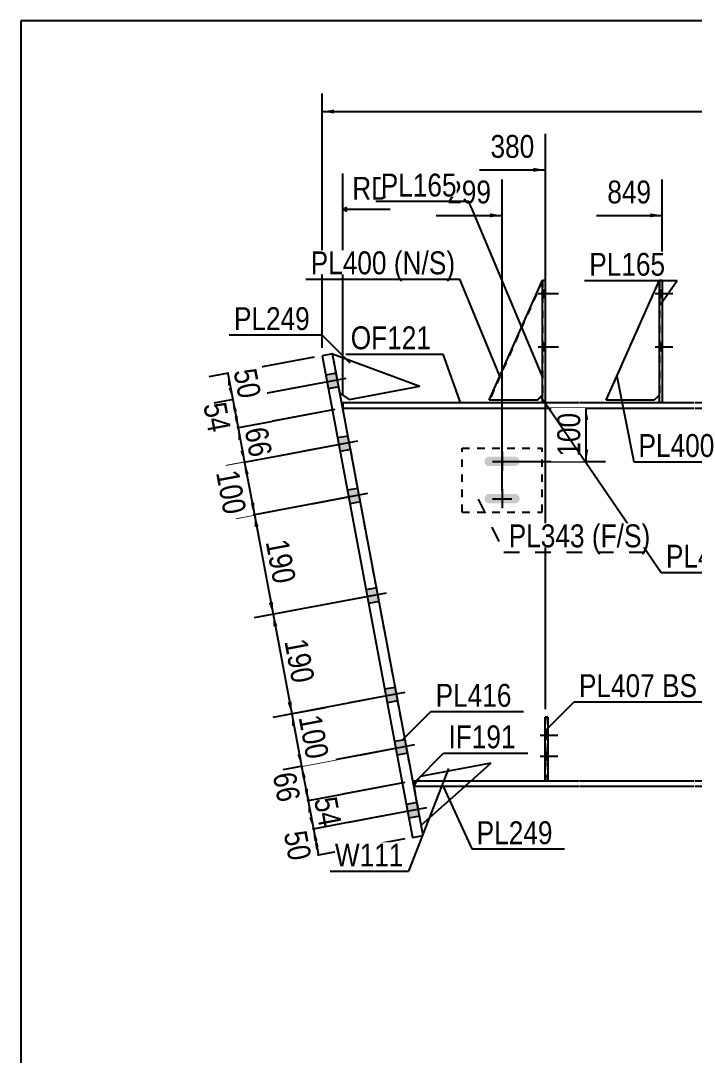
# Model space of a CAD drawing. Header units: millimetres. Extents: x -43 to 360, y -205 to 72.
# Drawn here: x -40.3 to 44, y -57.6 to 71.8 of the extents above; entities that cross this region are included whole.
import ezdxf

# ---------------------------------------------------------------- set-up
doc = ezdxf.new("R2010")
doc.units = ezdxf.units.MM
doc.linetypes.add('DXK_LINE_DOT1', pattern=[1.8814, 0.9407, -0.9407])
doc.linetypes.add('DXK_LINE_DOT2', pattern=[3.9198, 1.9599, -1.9599])
doc.styles.add('Arial Narrow', font='ARIALN.TTF', dxfattribs={"height": 0.2})

# ---------------------------------------------------------------- blocks, each defined once
blk = doc.blocks.new('Unknown-627019284-14518')
at = {"color": 5, "linetype": 'Continuous'}
for p, q in [((359.72, 71.81), (-40.28, 71.81)), ((-40.28, 71.81), (-40.28, -205.19))]:
    blk.add_line(p, q, dxfattribs=at)
blk = doc.blocks.new('Part-627019284-8082 - 7994')
at = {"color": 7, "linetype": 'DXK_LINE_DOT1'}
for p, q in [((25.32, -15.33), (25.32, -23.33)), ((25.65, -15.33), (25.32, -15.33)), ((25.65, -23.33), (25.65, -15.33))]:
    blk.add_line(p, q, dxfattribs=at)
blk = doc.blocks.new('Part-627019284-8010 - 7994')
at = {"color": 2, "linetype": 'Continuous'}
for p, q in [((8.89, -24), (8.89, -23.33)), ((25.32, -23.33), (8.89, -23.33)), ((29.52, -24), (8.89, -24)), ((29.52, -23.33), (25.65, -23.33)), ((43.92, -23.33), (29.62, -23.33)), ((43.92, -24), (29.62, -24)), ((58.39, -23.33), (44.02, -23.33)), ((58.39, -24), (44.02, -24)), ((68.82, -23.33), (58.49, -23.33)), ((73.02, -24), (58.49, -24)), ((73.02, -23.33), (69.15, -23.33)), ((76.45, -23.33), (73.12, -23.33)), ((76.45, -24), (73.12, -24)), ((76.45, -24), (76.45, -23.33))]:
    blk.add_line(p, q, dxfattribs=at)
at = {"color": 7, "linetype": 'DXK_LINE_DOT1'}
for p, q in [((25.65, -23.33), (25.32, -23.33)), ((69.15, -23.33), (68.82, -23.33))]:
    blk.add_line(p, q, dxfattribs=at)
blk = doc.blocks.new('Part-627019284-8081 - 7994')
at = {"color": 2, "linetype": 'Continuous'}
for p, q in [((32.95, 24.33), (39.62, 39.33)), ((39.62, 25), (38.95, 24.33)), ((38.95, 24.33), (32.95, 24.33))]:
    blk.add_line(p, q, dxfattribs=at)
at = {"color": 7, "linetype": 'DXK_LINE_DOT1'}
blk.add_line((39.62, 39.33), (39.62, 25), dxfattribs=at)
blk = doc.blocks.new('Part-627019284-8009 - 7994')
at = {"color": 2, "linetype": 'Continuous'}
for p, q in [((0, 24), (0, 23.33)), ((29.52, 24), (0, 24)), ((0, 23.33), (29.52, 23.33)), ((43.92, 24), (29.62, 24)), ((29.62, 23.33), (43.92, 23.33)), ((58.39, 24), (44.02, 24)), ((44.02, 23.33), (58.39, 23.33)), ((73.02, 24), (58.49, 24)), ((58.49, 23.33), (73.02, 23.33)), ((76.45, 24), (73.12, 24)), ((73.12, 23.33), (76.45, 23.33)), ((76.45, 23.33), (76.45, 24))]:
    blk.add_line(p, q, dxfattribs=at)
blk = doc.blocks.new('Part-627019284-8038 - 7994')
at = {"color": 7, "linetype": 'DXK_LINE_DOT1'}
for p, q in [((14.93, 10.33), (14.93, 18.33)), ((14.93, 18.33), (24.93, 18.33)), ((24.93, 10.33), (24.93, 18.33)), ((14.93, 10.33), (24.93, 10.33))]:
    blk.add_line(p, q, dxfattribs=at)
blk = doc.blocks.new('Part-627019284-8103 - 7994')
at = {"color": 7, "linetype": 'DXK_LINE_DOT1'}
for p, q in [((25, 39.33), (18.34, 24.33)), ((25, 39.33), (25, 25)), ((25, 25), (24.97, 24.97)), ((24.3, 24.33), (18.34, 24.33))]:
    blk.add_line(p, q, dxfattribs=at)
at = {"color": 2, "linetype": 'Continuous'}
for p, q in [((24.97, 24.97), (24.34, 24.33)), ((24.34, 24.33), (24.3, 24.33))]:
    blk.add_line(p, q, dxfattribs=at)
blk = doc.blocks.new('Part-627019284-8039 - 7994')
at = {"color": 2, "linetype": 'Continuous'}
for p, q in [((24.97, 24), (24.97, 39.33)), ((24.97, 39.33), (25.3, 39.33)), ((25.3, 39.33), (25.3, 24))]:
    blk.add_line(p, q, dxfattribs=at)
at = {"color": 7, "linetype": 'DXK_LINE_DOT1'}
blk.add_line((25.3, 24), (24.97, 24), dxfattribs=at)
blk = doc.blocks.new('Part-627019284-8107 - 7994')
at = {"color": 7, "linetype": 'DXK_LINE_DOT1'}
for p, q in [((32.95, 24.33), (39.62, 39.33)), ((39.62, 25), (38.95, 24.33)), ((38.95, 24.33), (32.95, 24.33))]:
    blk.add_line(p, q, dxfattribs=at)
blk = doc.blocks.new('Part-627019284-8050 - 7994')
at = {"color": 2, "linetype": 'Continuous'}
for p, q in [((-1.28, 30.13), (-2.59, 29.89)), ((-2.59, 29.89), (8.73, -30.39)), ((10.04, -30.15), (-1.28, 30.13)), ((8.73, -30.39), (10.04, -30.15))]:
    blk.add_line(p, q, dxfattribs=at)
blk = doc.blocks.new('Part-627019284-8053 - 7994')
at = {"color": 2, "linetype": 'Continuous'}
for p, q in [((-1.28, 30.13), (9.66, 26.08)), ((0.81, 24.42), (9.66, 26.08)), ((-0.35, 25.22), (0.81, 24.42))]:
    blk.add_line(p, q, dxfattribs=at)
at = {"color": 7, "linetype": 'DXK_LINE_DOT1'}
blk.add_line((-0.35, 25.22), (-1.28, 30.13), dxfattribs=at)
blk = doc.blocks.new('Part-627019284-8055 - 7994')
at = {"color": 2, "linetype": 'Continuous'}
for p, q in [((18.52, -21.09), (9.67, -22.76)), ((16, -23.33), (18.52, -21.09)), ((9.28, -23.33), (9.67, -22.76)), ((8.89, -23.9), (8.87, -23.92)), ((9.8, -28.84), (15.25, -24))]:
    blk.add_line(p, q, dxfattribs=at)
at = {"color": 7, "linetype": 'DXK_LINE_DOT1'}
for p, q in [((8.87, -23.92), (9.28, -23.33)), ((8.87, -23.92), (9.8, -28.84)), ((15.25, -24), (16, -23.33))]:
    blk.add_line(p, q, dxfattribs=at)
blk = doc.blocks.new('Part-627019284-8057 - 7994')
at = {"color": 2, "linetype": 'Continuous'}
for p, q in [((18.3, 24.33), (24.97, 39.33)), ((24.97, 25), (24.3, 24.33)), ((24.3, 24.33), (18.3, 24.33))]:
    blk.add_line(p, q, dxfattribs=at)
at = {"color": 7, "linetype": 'DXK_LINE_DOT1'}
blk.add_line((24.97, 39.33), (24.97, 25), dxfattribs=at)
blk = doc.blocks.new('Part-627019284-8058 - 7994')
at = {"color": 2, "linetype": 'Continuous'}
for p, q in [((25.32, -23.33), (25.32, -15.33)), ((25.32, -15.33), (25.65, -15.33)), ((25.65, -15.33), (25.65, -23.33)), ((25.65, -23.33), (25.32, -23.33))]:
    blk.add_line(p, q, dxfattribs=at)
at = {"color": 7, "linetype": 'DXK_LINE_DOT1'}
blk.add_line((25.32, -22.67), (25.65, -22.67), dxfattribs=at)
blk = doc.blocks.new('Part-627019284-8072 - 7994')
at = {"color": 2, "linetype": 'Continuous'}
for p, q in [((39.62, 24), (39.62, 39.33)), ((39.62, 39.33), (39.95, 39.33)), ((39.95, 39.33), (39.95, 24))]:
    blk.add_line(p, q, dxfattribs=at)
at = {"color": 7, "linetype": 'DXK_LINE_DOT1'}
blk.add_line((39.95, 24), (39.62, 24), dxfattribs=at)
blk = doc.blocks.new('Part-627019284-8114 - 7994')
at = {"color": 7, "linetype": 'DXK_LINE_DOT1'}
for p, q in [((8.76, -23.33), (0, 23.33)), ((0, 23.33), (29.52, 23.33)), ((29.62, 23.33), (43.92, 23.33)), ((25.32, -23.33), (8.89, -23.33)), ((29.52, -23.33), (25.65, -23.33)), ((43.92, -23.33), (29.62, -23.33))]:
    blk.add_line(p, q, dxfattribs=at)
at = {"color": 2, "linetype": 'Continuous'}
blk.add_line((8.89, -23.33), (8.76, -23.33), dxfattribs=at)
blk = doc.blocks.new('Bolt-627019284-8115 - 7994')
at = {"linetype": 'Continuous'}
for points in [[(22.09, 16.44), (22.13, 16.67), (22.09, 16.9), (21.96, 17.09), (21.76, 17.22), (21.53, 17.27), (18.33, 17.27), (18.1, 17.22), (17.91, 17.09), (17.78, 16.9), (17.73, 16.67), (17.78, 16.44), (17.91, 16.24), (18.1, 16.11), (18.33, 16.07), (21.53, 16.07), (21.76, 16.11), (21.96, 16.24)], [(22.09, 11.77), (22.13, 12), (22.09, 12.23), (21.96, 12.43), (21.76, 12.56), (21.53, 12.6), (18.33, 12.6), (18.1, 12.56), (17.91, 12.43), (17.78, 12.23), (17.73, 12), (17.78, 11.77), (17.91, 11.58), (18.1, 11.45), (18.33, 11.4), (21.53, 11.4), (21.76, 11.45), (21.96, 11.58)]]:
    blk.add_hatch(color=3, dxfattribs=at).paths.add_polyline_path(points)
at = {"color": 3, "linetype": 'Continuous'}
for p, q in [((19.93, 17.87), (19.93, 15.47)), ((18.73, 16.67), (21.13, 16.67)), ((19.93, 13.2), (19.93, 10.8)), ((18.73, 12), (21.13, 12))]:
    blk.add_line(p, q, dxfattribs=at)
blk = doc.blocks.new('Bolt-627019284-8129 - 7994')
at = {"linetype": 'Continuous'}
for points in [[(25.3, 37.2), (25.3, 38.13), (24.97, 38.13), (24.97, 37.2)], [(25.3, 37.2), (25.3, 38.13), (24.97, 38.13), (24.97, 37.2)], [(25.3, 37.2), (25.3, 38.13), (24.97, 38.13), (24.97, 37.2)], [(25.3, 30.53), (25.3, 31.47), (24.97, 31.47), (24.97, 30.53)], [(25.3, 30.53), (25.3, 31.47), (24.97, 31.47), (24.97, 30.53)], [(25.3, 30.53), (25.3, 31.47), (24.97, 31.47), (24.97, 30.53)]]:
    blk.add_hatch(color=3, dxfattribs=at).paths.add_polyline_path(points)
at = {"color": 3, "linetype": 'Continuous'}
for p, q in [((24.44, 37.67), (26.97, 37.67)), ((24.44, 37.67), (26.97, 37.67)), ((24.44, 37.67), (26.97, 37.67)), ((24.97, 38.13), (25.3, 38.13)), ((24.97, 38.13), (25.3, 38.13)), ((24.97, 38.13), (25.3, 38.13)), ((24.97, 37.2), (25.3, 37.2)), ((24.97, 37.2), (25.3, 37.2)), ((24.97, 37.2), (25.3, 37.2)), ((24.97, 31.47), (25.3, 31.47)), ((24.97, 31.47), (25.3, 31.47)), ((24.97, 31.47), (25.3, 31.47)), ((24.44, 31), (26.97, 31)), ((24.44, 31), (26.97, 31)), ((24.44, 31), (26.97, 31)), ((24.97, 30.53), (25.3, 30.53)), ((24.97, 30.53), (25.3, 30.53)), ((24.97, 30.53), (25.3, 30.53))]:
    blk.add_line(p, q, dxfattribs=at)
blk = doc.blocks.new('Bolt-627019284-8140 - 7994')
at = {"linetype": 'Continuous'}
for points in [[(-2.13, 27.46), (-1.81, 25.76), (-0.5, 26), (-0.82, 27.71)], [(-2.13, 27.46), (-1.81, 25.76), (-0.5, 26), (-0.82, 27.71)], [(-0.66, 19.6), (-0.34, 17.9), (0.98, 18.14), (0.66, 19.84)], [(-0.66, 19.6), (-0.34, 17.9), (0.98, 18.14), (0.66, 19.84)], [(0.58, 13.05), (0.9, 11.34), (2.21, 11.59), (1.89, 13.29)], [(0.58, 13.05), (0.9, 11.34), (2.21, 11.59), (1.89, 13.29)], [(2.91, 0.6), (3.23, -1.11), (4.54, -0.86), (4.22, 0.84)], [(2.91, 0.6), (3.23, -1.11), (4.54, -0.86), (4.22, 0.84)], [(5.25, -11.85), (5.57, -13.56), (6.88, -13.31), (6.56, -11.61)], [(5.25, -11.85), (5.57, -13.56), (6.88, -13.31), (6.56, -11.61)], [(6.48, -18.4), (6.8, -20.11), (8.11, -19.86), (7.79, -18.16)], [(6.48, -18.4), (6.8, -20.11), (8.11, -19.86), (7.79, -18.16)], [(7.96, -26.27), (8.28, -27.97), (9.59, -27.72), (9.27, -26.02)], [(7.96, -26.27), (8.28, -27.97), (9.59, -27.72), (9.27, -26.02)]]:
    blk.add_hatch(color=3, dxfattribs=at).paths.add_polyline_path(points)
at = {"color": 3, "linetype": 'Continuous'}
for p, q in [((-0.82, 27.71), (-2.13, 27.46)), ((-0.82, 27.71), (-2.13, 27.46)), ((0.38, 27.05), (-6.56, 25.75)), ((0.38, 27.05), (-6.56, 25.75)), ((-0.5, 26), (-1.81, 25.76)), ((-0.5, 26), (-1.81, 25.76)), ((0.66, 19.84), (-0.66, 19.6)), ((0.66, 19.84), (-0.66, 19.6)), ((1.86, 19.19), (-5.08, 17.89)), ((1.86, 19.19), (-5.08, 17.89)), ((0.98, 18.14), (-0.34, 17.9)), ((0.98, 18.14), (-0.34, 17.9)), ((1.89, 13.29), (0.58, 13.05)), ((1.89, 13.29), (0.58, 13.05)), ((3.09, 12.64), (-3.85, 11.33)), ((3.09, 12.64), (-3.85, 11.33)), ((2.21, 11.59), (0.9, 11.34)), ((2.21, 11.59), (0.9, 11.34)), ((5.43, 0.19), (-1.51, -1.12)), ((5.43, 0.19), (-1.51, -1.12)), ((4.22, 0.84), (2.91, 0.6)), ((4.22, 0.84), (2.91, 0.6)), ((4.54, -0.86), (3.23, -1.11)), ((4.54, -0.86), (3.23, -1.11)), ((6.56, -11.61), (5.25, -11.85)), ((6.56, -11.61), (5.25, -11.85)), ((7.76, -12.26), (0.82, -13.56)), ((7.76, -12.26), (0.82, -13.56)), ((6.88, -13.31), (5.57, -13.56)), ((6.88, -13.31), (5.57, -13.56)), ((8.99, -18.81), (2.06, -20.12)), ((8.99, -18.81), (2.06, -20.12)), ((7.79, -18.16), (6.48, -18.4)), ((7.79, -18.16), (6.48, -18.4)), ((8.11, -19.86), (6.8, -20.11)), ((8.11, -19.86), (6.8, -20.11)), ((10.47, -26.68), (3.53, -27.98)), ((10.47, -26.68), (3.53, -27.98)), ((9.27, -26.02), (7.96, -26.27)), ((9.27, -26.02), (7.96, -26.27)), ((9.59, -27.72), (8.28, -27.97)), ((9.59, -27.72), (8.28, -27.97))]:
    blk.add_line(p, q, dxfattribs=at)
blk = doc.blocks.new('Bolt-627019284-8143 - 7994')
at = {"linetype": 'Continuous'}
for points in [[(25.65, -18.08), (25.65, -17.15), (25.32, -17.15), (25.32, -18.08)], [(25.65, -20.67), (25.65, -19.73), (25.32, -19.73), (25.32, -20.67)]]:
    blk.add_hatch(color=3, dxfattribs=at).paths.add_polyline_path(points)
at = {"color": 3, "linetype": 'Continuous'}
for p, q in [((24.69, -17.61), (26.89, -17.61)), ((25.32, -17.15), (25.65, -17.15)), ((25.32, -18.08), (25.65, -18.08)), ((24.69, -20.2), (26.89, -20.2)), ((25.32, -19.73), (25.65, -19.73)), ((25.32, -20.67), (25.65, -20.67))]:
    blk.add_line(p, q, dxfattribs=at)
blk = doc.blocks.new('Bolt-627019284-8155 - 7994')
at = {"linetype": 'Continuous'}
for points in [[(39.95, 37.2), (39.95, 38.13), (39.62, 38.13), (39.62, 37.2)], [(39.95, 37.2), (39.95, 38.13), (39.62, 38.13), (39.62, 37.2)], [(39.95, 37.2), (39.95, 38.13), (39.62, 38.13), (39.62, 37.2)], [(39.95, 30.53), (39.95, 31.47), (39.62, 31.47), (39.62, 30.53)], [(39.95, 30.53), (39.95, 31.47), (39.62, 31.47), (39.62, 30.53)], [(39.95, 30.53), (39.95, 31.47), (39.62, 31.47), (39.62, 30.53)]]:
    blk.add_hatch(color=3, dxfattribs=at).paths.add_polyline_path(points)
at = {"color": 3, "linetype": 'Continuous'}
for p, q in [((39.09, 37.67), (41.29, 37.67)), ((39.09, 37.67), (41.29, 37.67)), ((39.09, 37.67), (41.29, 37.67)), ((39.62, 38.13), (39.95, 38.13)), ((39.62, 38.13), (39.95, 38.13)), ((39.62, 38.13), (39.95, 38.13)), ((39.62, 37.2), (39.95, 37.2)), ((39.62, 37.2), (39.95, 37.2)), ((39.62, 37.2), (39.95, 37.2)), ((39.62, 31.47), (39.95, 31.47)), ((39.62, 31.47), (39.95, 31.47)), ((39.62, 31.47), (39.95, 31.47)), ((39.09, 31), (41.29, 31)), ((39.09, 31), (41.29, 31)), ((39.09, 31), (41.29, 31)), ((39.62, 30.53), (39.95, 30.53)), ((39.62, 30.53), (39.95, 30.53)), ((39.62, 30.53), (39.95, 30.53))]:
    blk.add_line(p, q, dxfattribs=at)
blk = doc.blocks.new('Bolt-627019284-8163 - 7994')
at = {"color": 3, "linetype": 'DXK_LINE_DOT2'}
for p, q in [((24.69, -17.61), (26.89, -17.61)), ((25.32, -17.15), (25.65, -17.15)), ((25.32, -18.08), (25.65, -18.08)), ((24.69, -20.2), (26.89, -20.2)), ((25.32, -19.73), (25.65, -19.73)), ((25.32, -20.67), (25.65, -20.67))]:
    blk.add_line(p, q, dxfattribs=at)
blk = doc.blocks.new('StraightDimension-627019284-16997 - 7994')
at = {"linetype": 'Continuous'}
for points in [[(-13.06, 19.35), (-13.1, 20.87), (-12.57, 19.45)], [(-12.31, 18.05), (-12.28, 16.53), (-12.8, 17.96)]]:
    blk.add_hatch(color=7, dxfattribs=at).paths.add_polyline_path(points)
at = {"color": 7, "linetype": 'Continuous'}
for p, q in [((-0.98, 23.15), (-15.45, 20.43)), ((-13.1, 20.87), (-12.28, 16.53)), ((-0.17, 18.81), (-14.64, 16.09))]:
    blk.add_line(p, q, dxfattribs=at)
at = {"color": 0}
blk.add_wipeout([(-12.09, 16.35), (-7.96, 17.12), (-8.86, 21.89), (-12.99, 21.12)], dxfattribs=at)
at = {"color": 3, "style": 'Arial Narrow'}
blk.add_text('66', height=2.863, rotation=-79.3661, dxfattribs=at).set_placement((-12.29, 20.64))
blk = doc.blocks.new('StraightDimension-627019284-16998 - 7994')
at = {"linetype": 'Continuous'}
for points in [[(-13.73, 22.88), (-13.76, 24.4), (-13.23, 22.97)], [(-13.13, 22.39), (-13.1, 20.87), (-13.62, 22.3)]]:
    blk.add_hatch(color=7, dxfattribs=at).paths.add_polyline_path(points)
at = {"color": 7, "linetype": 'Continuous'}
for p, q in [((-4.07, 26.22), (-15.97, 23.98)), ((-13.76, 24.4), (-13.1, 20.87)), ((-0.98, 23.15), (-15.31, 20.46))]:
    blk.add_line(p, q, dxfattribs=at)
at = {"color": 0}
blk.add_wipeout([(-17.25, 19.45), (-13.13, 20.22), (-14.02, 24.99), (-18.15, 24.22)], dxfattribs=at)
at = {"color": 3, "style": 'Arial Narrow'}
blk.add_text('54', height=2.863, rotation=-79.3661, dxfattribs=at).set_placement((-17.45, 23.74))
blk = doc.blocks.new('StraightDimension-627019284-15586 - 7994')
at = {"linetype": 'Continuous'}
for points in [[(30.2, 21.83), (30.45, 23.33), (30.7, 21.83)], [(30.7, 18.17), (30.45, 16.67), (30.2, 18.17)]]:
    blk.add_hatch(color=7, dxfattribs=at).paths.add_polyline_path(points)
at = {"color": 7, "linetype": 'Continuous'}
for p, q in [((20.93, 23.33), (32.85, 23.33)), ((30.45, 16.67), (30.45, 23.33)), ((20.93, 16.67), (32.85, 16.67))]:
    blk.add_line(p, q, dxfattribs=at)
at = {"color": 0}
blk.add_wipeout([(30.3, 23.34), (26.1, 23.34), (26.1, 16.66), (30.3, 16.66)], dxfattribs=at)
at = {"color": 3, "style": 'Arial Narrow'}
blk.add_text('100', height=2.863, rotation=90.0002, dxfattribs=at).set_placement((29.7, 17.26))
blk = doc.blocks.new('StraightDimension-627019284-16991 - 7994')
at = {"linetype": 'Continuous'}
for points in [[(-4.3, -27.31), (-4.33, -25.79), (-3.81, -27.22)], [(-3.7, -27.81), (-3.67, -29.33), (-4.19, -27.9)]]:
    blk.add_hatch(color=7, dxfattribs=at).paths.add_polyline_path(points)
at = {"color": 7, "linetype": 'Continuous'}
for p, q in [((7.78, -23.52), (-6.69, -26.24)), ((-4.33, -25.79), (-3.67, -29.33)), ((8.45, -27.06), (-6.03, -29.77))]:
    blk.add_line(p, q, dxfattribs=at)
at = {"color": 0}
blk.add_wipeout([(-3.4, -29.92), (0.72, -29.15), (-0.17, -24.37), (-4.3, -25.15)], dxfattribs=at)
at = {"color": 3, "style": 'Arial Narrow'}
blk.add_text('54', height=2.863, rotation=-79.3661, dxfattribs=at).set_placement((-3.6, -25.63))
blk = doc.blocks.new('StraightDimension-627019284-16999 - 7994')
at = {"linetype": 'Continuous'}
for points in [[(-14.34, 26.15), (-14.37, 27.67), (-13.85, 26.24)], [(-13.79, 25.92), (-13.76, 24.4), (-14.28, 25.82)]]:
    blk.add_hatch(color=7, dxfattribs=at).paths.add_polyline_path(points)
at = {"color": 7, "linetype": 'Continuous'}
for p, q in [((-3.57, 29.7), (-16.73, 27.23)), ((-14.37, 27.67), (-13.76, 24.4)), ((-4.07, 26.22), (-16.12, 23.95))]:
    blk.add_line(p, q, dxfattribs=at)
at = {"color": 0}
blk.add_wipeout([(-13.47, 23.68), (-9.34, 24.45), (-10.24, 29.22), (-14.37, 28.45)], dxfattribs=at)
at = {"color": 3, "style": 'Arial Narrow'}
blk.add_text('50', height=2.863, rotation=-79.3661, dxfattribs=at).set_placement((-13.67, 27.97))
blk = doc.blocks.new('StraightDimension-627019284-16990 - 7994')
at = {"linetype": 'Continuous'}
for points in [[(-3.64, -30.85), (-3.67, -29.33), (-3.14, -30.76)], [(-3.08, -31.09), (-3.05, -32.61), (-3.57, -31.18)]]:
    blk.add_hatch(color=7, dxfattribs=at).paths.add_polyline_path(points)
at = {"color": 7, "linetype": 'Continuous'}
for p, q in [((8.45, -27.06), (-5.88, -29.75)), ((-3.67, -29.33), (-3.05, -32.61)), ((7.75, -30.58), (-5.26, -33.02))]:
    blk.add_line(p, q, dxfattribs=at)
at = {"color": 0}
blk.add_wipeout([(-7.19, -34.16), (-3.06, -33.38), (-3.95, -28.61), (-8.08, -29.39)], dxfattribs=at)
at = {"color": 3, "style": 'Arial Narrow'}
blk.add_text('50', height=2.863, rotation=-79.3661, dxfattribs=at).set_placement((-7.38, -29.86))
blk = doc.blocks.new('StraightDimension-627019284-15319 - 7994')
at = {"linetype": 'Continuous'}
blk.add_hatch(color=7, dxfattribs=at).paths.add_polyline_path([(-1.09, 60.19), (-2.59, 60.44), (-1.09, 60.69)])
at = {"color": 7, "linetype": 'Continuous'}
for p, q in [((-2.59, 30.89), (-2.59, 62.69)), ((-2.59, 60.44), (317.96, 60.44))]:
    blk.add_line(p, q, dxfattribs=at)
blk = doc.blocks.new('StraightDimension-627019284-16992 - 7994')
at = {"linetype": 'Continuous'}
for points in [[(-5.11, -22.99), (-5.14, -21.47), (-4.62, -22.9)], [(-4.36, -24.27), (-4.33, -25.79), (-4.85, -24.36)]]:
    blk.add_hatch(color=7, dxfattribs=at).paths.add_polyline_path(points)
at = {"color": 7, "linetype": 'Continuous'}
for p, q in [((6.97, -19.19), (-7.35, -21.88)), ((-5.14, -21.47), (-4.33, -25.79)), ((7.78, -23.52), (-6.54, -26.21))]:
    blk.add_line(p, q, dxfattribs=at)
at = {"color": 0}
blk.add_wipeout([(-8.56, -26.82), (-4.44, -26.05), (-5.33, -21.27), (-9.46, -22.05)], dxfattribs=at)
at = {"color": 3, "style": 'Arial Narrow'}
blk.add_text('66', height=2.863, rotation=-79.3661, dxfattribs=at).set_placement((-8.76, -22.53))
blk = doc.blocks.new('StraightDimension-627019284-16993 - 7994')
at = {"linetype": 'Continuous'}
for points in [[(-6.34, -16.44), (-6.37, -14.92), (-5.85, -16.34)], [(-5.17, -19.95), (-5.14, -21.47), (-5.67, -20.04)]]:
    blk.add_hatch(color=7, dxfattribs=at).paths.add_polyline_path(points)
at = {"color": 7, "linetype": 'Continuous'}
for p, q in [((5.74, -12.64), (-8.73, -15.36)), ((-6.37, -14.92), (-5.14, -21.47)), ((6.97, -19.19), (-7.5, -21.91))]:
    blk.add_line(p, q, dxfattribs=at)
at = {"color": 0}
blk.add_wipeout([(-4.99, -21.45), (-0.87, -20.67), (-2.1, -14.11), (-6.23, -14.88)], dxfattribs=at)
at = {"color": 3, "style": 'Arial Narrow'}
blk.add_text('100', height=2.863, rotation=-79.3661, dxfattribs=at).set_placement((-5.53, -15.36))
blk = doc.blocks.new('StraightDimension-627019284-16994 - 7994')
at = {"linetype": 'Continuous'}
for points in [[(-8.68, -3.98), (-8.71, -2.46), (-8.19, -3.89)], [(-6.41, -13.4), (-6.37, -14.92), (-6.9, -13.49)]]:
    blk.add_hatch(color=7, dxfattribs=at).paths.add_polyline_path(points)
at = {"color": 7, "linetype": 'Continuous'}
for p, q in [((3.4, -0.18), (-11.07, -2.9)), ((-8.71, -2.46), (-6.37, -14.92)), ((5.74, -12.64), (-8.73, -15.36))]:
    blk.add_line(p, q, dxfattribs=at)
at = {"color": 0}
blk.add_wipeout([(-6.78, -11.95), (-2.65, -11.17), (-3.89, -4.6), (-8.01, -5.38)], dxfattribs=at)
at = {"color": 3, "style": 'Arial Narrow'}
blk.add_text('190', height=2.863, rotation=-79.3661, dxfattribs=at).set_placement((-7.31, -5.85))
blk = doc.blocks.new('StraightDimension-627019284-16995 - 7994')
at = {"linetype": 'Continuous'}
for points in [[(-11.02, 8.46), (-11.05, 9.98), (-10.53, 8.55)], [(-8.74, -0.94), (-8.71, -2.46), (-9.24, -1.03)]]:
    blk.add_hatch(color=7, dxfattribs=at).paths.add_polyline_path(points)
at = {"color": 7, "linetype": 'Continuous'}
for p, q in [((1.06, 12.26), (-13.41, 9.54)), ((-11.05, 9.98), (-8.71, -2.46)), ((3.4, -0.18), (-11.07, -2.9))]:
    blk.add_line(p, q, dxfattribs=at)
at = {"color": 0}
blk.add_wipeout([(-9.12, 0.5), (-4.99, 1.28), (-6.22, 7.85), (-10.35, 7.07)], dxfattribs=at)
at = {"color": 3, "style": 'Arial Narrow'}
blk.add_text('190', height=2.863, rotation=-79.3661, dxfattribs=at).set_placement((-9.65, 6.59))
blk = doc.blocks.new('StraightDimension-627019284-16996 - 7994')
at = {"linetype": 'Continuous'}
for points in [[(-12.25, 15.01), (-12.28, 16.53), (-11.76, 15.11)], [(-11.08, 11.5), (-11.05, 9.98), (-11.57, 11.41)]]:
    blk.add_hatch(color=7, dxfattribs=at).paths.add_polyline_path(points)
at = {"color": 7, "linetype": 'Continuous'}
for p, q in [((-0.17, 18.81), (-14.49, 16.12)), ((-12.28, 16.53), (-11.05, 9.98)), ((1.06, 12.26), (-13.26, 9.57))]:
    blk.add_line(p, q, dxfattribs=at)
at = {"color": 0}
blk.add_wipeout([(-15.32, 9.17), (-11.2, 9.94), (-12.43, 16.51), (-16.56, 15.74)], dxfattribs=at)
at = {"color": 3, "style": 'Arial Narrow'}
blk.add_text('100', height=2.863, rotation=-79.3661, dxfattribs=at).set_placement((-15.86, 15.26))
blk = doc.blocks.new('StraightDimension-627019284-19529 - 7994')
at = {"linetype": 'Continuous'}
blk.add_hatch(color=7, dxfattribs=at).paths.add_polyline_path([(38.45, 47.7), (39.95, 47.45), (38.45, 47.2)])
at = {"color": 7, "linetype": 'Continuous'}
for p, q in [((39.95, 40.33), (39.95, 51.95)), ((31.72, 47.45), (39.95, 47.45))]:
    blk.add_line(p, q, dxfattribs=at)
at = {"color": 0}
blk.add_wipeout([(39.18, 48.35), (39.18, 52.55), (32.49, 52.55), (32.49, 48.35)], dxfattribs=at)
at = {"color": 3, "style": 'Arial Narrow'}
blk.add_text('849', height=2.863, dxfattribs=at).set_placement((33.09, 48.95))
blk = doc.blocks.new('StraightDimension-627019284-19530 - 7994')
at = {"linetype": 'Continuous'}
blk.add_hatch(color=7, dxfattribs=at).paths.add_polyline_path([(23.84, 53.4), (25.34, 53.15), (23.84, 52.9)])
at = {"color": 7, "linetype": 'Continuous'}
for p, q in [((25.34, -14.33), (25.34, 57.65)), ((17.1, 53.15), (25.34, 53.15))]:
    blk.add_line(p, q, dxfattribs=at)
at = {"color": 0}
blk.add_wipeout([(24.56, 54.05), (24.56, 58.25), (17.88, 58.25), (17.88, 54.05)], dxfattribs=at)
at = {"color": 3, "style": 'Arial Narrow'}
blk.add_text('380', height=2.863, dxfattribs=at).set_placement((18.48, 54.65))
blk = doc.blocks.new('StraightDimension-627019284-19531 - 7994')
at = {"linetype": 'Continuous'}
blk.add_hatch(color=7, dxfattribs=at).paths.add_polyline_path([(18.43, 47.7), (19.93, 47.45), (18.43, 47.2)])
at = {"color": 7, "linetype": 'Continuous'}
for p, q in [((19.93, 13), (19.93, 51.95)), ((11.7, 47.45), (19.93, 47.45))]:
    blk.add_line(p, q, dxfattribs=at)
at = {"color": 0, "linetype": 'Continuous'}
blk.add_wipeout([(6.53, 48.8), (6.53, 53), (0.59, 53), (0.59, 48.8)], dxfattribs=at)
at = {"color": 0}
blk.add_wipeout([(19.16, 48.35), (19.16, 52.55), (12.47, 52.55), (12.47, 48.35)], dxfattribs=at)
at = {"color": 7, "linetype": 'Continuous'}
for p, q in [((0, 25), (0, 52.7)), ((0.5, 48.45), (0, 48.2)), ((0.5, 47.95), (0, 48.2)), ((5.93, 48.2), (0, 48.2))]:
    blk.add_line(p, q, dxfattribs=at)
at = {"color": 3, "linetype": 'Continuous', "style": 'Arial Narrow'}
blk.add_text('RD', height=2.863, dxfattribs=at).set_placement((1.19, 49.4))
at = {"color": 3, "style": 'Arial Narrow'}
blk.add_text('299', height=2.863, dxfattribs=at).set_placement((13.07, 48.95))
blk = doc.blocks.new('MarkSet-627019284-21807 - 7994')
at = {"color": 0}
for points in [[(39.04, -12.82), (39.04, -9.82), (29.54, -9.82), (29.54, -12.82)], [(44.33, -12.82), (44.33, -9.82), (39.94, -9.82), (39.94, -12.82)]]:
    blk.add_wipeout(points, dxfattribs=at)
for points in [[(39.04, -12.82), (39.04, -9.82), (29.54, -9.82), (29.54, -12.82)], [(44.33, -12.82), (44.33, -9.82), (39.94, -9.82), (39.94, -12.82)]]:
    blk.add_wipeout(points, dxfattribs=at)
at = {"color": 7, "linetype": 'Continuous'}
for p, q in [((25.4, -16.95), (28.94, -13.42)), ((28.94, -13.42), (44.93, -13.42))]:
    blk.add_line(p, q, dxfattribs=at)
at = {"color": 3, "style": 'Arial Narrow'}
for s, p in [('PL407', (29.54, -12.82)), ('BS', (39.94, -12.82))]:
    blk.add_text(s, height=2.863, dxfattribs=at).set_placement(p)
blk = doc.blocks.new('MarkSet-627019284-21929 - 7994')
at = {"color": 0}
for points in [[(46.49, 17.22), (46.49, 20.22), (36.99, 20.22), (36.99, 17.22)], [(51.77, 17.22), (51.77, 20.22), (47.39, 20.22), (47.39, 17.22)]]:
    blk.add_wipeout(points, dxfattribs=at)
for points in [[(46.49, 17.22), (46.49, 20.22), (36.99, 20.22), (36.99, 17.22)], [(51.77, 17.22), (51.77, 20.22), (47.39, 20.22), (47.39, 17.22)]]:
    blk.add_wipeout(points, dxfattribs=at)
at = {"color": 7, "linetype": 'Continuous'}
for p, q in [((34.3, 27.35), (36.39, 16.62)), ((36.39, 16.62), (52.37, 16.62))]:
    blk.add_line(p, q, dxfattribs=at)
at = {"color": 3, "style": 'Arial Narrow'}
for s, p in [('PL400', (36.99, 17.22)), ('BS', (47.39, 17.22))]:
    blk.add_text(s, height=2.863, dxfattribs=at).set_placement(p)
blk = doc.blocks.new('Mark-627019284-22000 - 7994')
at = {"color": 7, "linetype": 'Continuous'}
blk.add_line((14.78, 23.92), (12.55, 30.1), dxfattribs=at)
at = {"color": 0}
blk.add_wipeout([(11.05, 30.7), (11.05, 33.7), (1, 33.7), (1, 30.7)], dxfattribs=at)
blk.add_wipeout([(11.05, 30.7), (11.05, 33.7), (1, 33.7), (1, 30.7)], dxfattribs=at)
at = {"color": 7, "linetype": 'Continuous'}
blk.add_line((0.4, 30.1), (12.55, 30.1), dxfattribs=at)
at = {"color": 3, "style": 'Arial Narrow'}
blk.add_text('OF121', height=2.863, dxfattribs=at).set_placement((1, 30.7))
blk = doc.blocks.new('Mark-627019284-22003 - 7994')
at = {"color": 0}
blk.add_wipeout([(21.63, -19.23), (21.63, -16.23), (13.22, -16.23), (13.22, -19.23)], dxfattribs=at)
blk.add_wipeout([(21.63, -19.23), (21.63, -16.23), (13.22, -16.23), (13.22, -19.23)], dxfattribs=at)
at = {"color": 7, "linetype": 'Continuous'}
for p, q in [((9.09, -23.37), (12.62, -19.83)), ((12.62, -19.83), (23.13, -19.83))]:
    blk.add_line(p, q, dxfattribs=at)
at = {"color": 3, "style": 'Arial Narrow'}
blk.add_text('IF191', height=2.863, dxfattribs=at).set_placement((13.22, -19.23))
blk = doc.blocks.new('Mark-627019284-22093 - 7994')
at = {"color": 0}
for points in [[(49.92, 3.37), (49.92, 6.37), (40.42, 6.37), (40.42, 3.37)], [(58.12, 3.37), (58.12, 6.37), (50.82, 6.37), (50.82, 3.37)]]:
    blk.add_wipeout(points, dxfattribs=at)
for points in [[(49.92, 3.37), (49.92, 6.37), (40.42, 6.37), (40.42, 3.37)], [(58.12, 3.37), (58.12, 6.37), (50.82, 6.37), (50.82, 3.37)]]:
    blk.add_wipeout(points, dxfattribs=at)
at = {"color": 7, "linetype": 'Continuous'}
for p, q in [((24.78, 24.79), (39.82, 2.77)), ((39.82, 2.77), (58.72, 2.77))]:
    blk.add_line(p, q, dxfattribs=at)
at = {"color": 3, "style": 'Arial Narrow'}
for s, p in [('PL400', (40.42, 3.37)), ('(F/', (50.82, 3.37)), ('S)', (54.83, 3.37))]:
    blk.add_text(s, height=2.863, dxfattribs=at).set_placement(p)
blk = doc.blocks.new('Mark-627019284-22045 - 7994')
at = {"color": 0}
for points in [[(30.26, 5.92), (30.26, 8.92), (20.76, 8.92), (20.76, 5.92)], [(38.46, 5.92), (38.46, 8.92), (31.16, 8.92), (31.16, 5.92)]]:
    blk.add_wipeout(points, dxfattribs=at)
for points in [[(30.26, 5.92), (30.26, 8.92), (20.76, 8.92), (20.76, 5.92)], [(38.46, 5.92), (38.46, 8.92), (31.16, 8.92), (31.16, 5.92)]]:
    blk.add_wipeout(points, dxfattribs=at)
at = {"color": 7, "linetype": 'DXK_LINE_DOT2'}
for p, q in [((16.95, 11.95), (20.16, 5.32)), ((20.16, 5.32), (39.06, 5.32))]:
    blk.add_line(p, q, dxfattribs=at)
at = {"color": 3, "style": 'Arial Narrow'}
for s, p in [('PL343', (20.76, 5.92)), ('(F/', (31.16, 5.92)), ('S)', (35.18, 5.92))]:
    blk.add_text(s, height=2.863, dxfattribs=at).set_placement(p)
blk = doc.blocks.new('Mark-627019284-22048 - 7994')
at = {"color": 7, "linetype": 'Continuous'}
blk.add_line((25.05, 27.09), (15.75, 49.21), dxfattribs=at)
at = {"color": 0}
blk.add_wipeout([(14.25, 49.81), (14.25, 52.81), (4.75, 52.81), (4.75, 49.81)], dxfattribs=at)
blk.add_wipeout([(14.25, 49.81), (14.25, 52.81), (4.75, 52.81), (4.75, 49.81)], dxfattribs=at)
at = {"color": 7, "linetype": 'Continuous'}
blk.add_line((4.15, 49.21), (15.75, 49.21), dxfattribs=at)
at = {"color": 3, "style": 'Arial Narrow'}
blk.add_text('PL165', height=2.863, dxfattribs=at).set_placement((4.75, 49.81))
blk = doc.blocks.new('Mark-627019284-22066 - 7994')
at = {"color": 0}
blk.add_wipeout([(21.12, -14.03), (21.12, -11.03), (11.61, -11.03), (11.61, -14.03)], dxfattribs=at)
blk.add_wipeout([(21.12, -14.03), (21.12, -11.03), (11.61, -11.03), (11.61, -14.03)], dxfattribs=at)
at = {"color": 7, "linetype": 'Continuous'}
for p, q in [((7.48, -18.17), (11.01, -14.63)), ((11.01, -14.63), (22.62, -14.63))]:
    blk.add_line(p, q, dxfattribs=at)
at = {"color": 3, "style": 'Arial Narrow'}
blk.add_text('PL416', height=2.863, dxfattribs=at).set_placement((11.61, -14.03))
blk = doc.blocks.new('Mark-627019284-22069 - 7994')
at = {"color": 7, "linetype": 'Continuous'}
blk.add_line((0.93, 28.97), (-2.61, 32.5), dxfattribs=at)
at = {"color": 0}
blk.add_wipeout([(-4.11, 33.1), (-4.11, 36.1), (-13.61, 36.1), (-13.61, 33.1)], dxfattribs=at)
blk.add_wipeout([(-4.11, 33.1), (-4.11, 36.1), (-13.61, 36.1), (-13.61, 33.1)], dxfattribs=at)
at = {"color": 7, "linetype": 'Continuous'}
blk.add_line((-14.21, 32.5), (-2.61, 32.5), dxfattribs=at)
at = {"color": 3, "style": 'Arial Narrow'}
blk.add_text('PL249', height=2.863, dxfattribs=at).set_placement((-13.61, 33.1))
blk = doc.blocks.new('Mark-627019284-22072 - 7994')
at = {"color": 0}
blk.add_wipeout([(26.25, -31.23), (26.25, -28.23), (16.75, -28.23), (16.75, -31.23)], dxfattribs=at)
blk.add_wipeout([(26.25, -31.23), (26.25, -28.23), (16.75, -28.23), (16.75, -31.23)], dxfattribs=at)
at = {"color": 7, "linetype": 'Continuous'}
for p, q in [((12.62, -24.1), (16.15, -31.83)), ((16.15, -31.83), (27.75, -31.83))]:
    blk.add_line(p, q, dxfattribs=at)
at = {"color": 3, "style": 'Arial Narrow'}
blk.add_text('PL249', height=2.863, dxfattribs=at).set_placement((16.75, -31.23))
blk = doc.blocks.new('Mark-627019284-22075 - 7994')
at = {"color": 0}
for points in [[(5.49, 40.08), (5.49, 43.08), (-4.01, 43.08), (-4.01, 40.08)], [(14.05, 40.08), (14.05, 43.08), (6.39, 43.08), (6.39, 40.08)]]:
    blk.add_wipeout(points, dxfattribs=at)
for points in [[(5.49, 40.08), (5.49, 43.08), (-4.01, 43.08), (-4.01, 40.08)], [(14.05, 40.08), (14.05, 43.08), (6.39, 43.08), (6.39, 40.08)]]:
    blk.add_wipeout(points, dxfattribs=at)
at = {"color": 7, "linetype": 'Continuous'}
for p in [(-4.61, 39.48), (19.65, 27.35)]:
    blk.add_line(p, (14.65, 39.48), dxfattribs=at)
at = {"color": 3, "style": 'Arial Narrow'}
for s, p in [('PL400', (-4.01, 40.08)), ('(N/', (6.39, 40.08)), ('S)', (10.77, 40.08))]:
    blk.add_text(s, height=2.863, dxfattribs=at).set_placement(p)
blk = doc.blocks.new('Mark-627019284-22087 - 7994')
at = {"color": 0}
blk.add_wipeout([(40.34, 39.9), (40.34, 42.9), (30.83, 42.9), (30.83, 39.9)], dxfattribs=at)
blk.add_wipeout([(40.34, 39.9), (40.34, 42.9), (30.83, 42.9), (30.83, 39.9)], dxfattribs=at)
at = {"color": 7, "linetype": 'Continuous'}
for p in [(30.23, 39.3), (39.7, 36.25)]:
    blk.add_line(p, (41.84, 39.3), dxfattribs=at)
at = {"color": 3, "style": 'Arial Narrow'}
blk.add_text('PL165', height=2.863, dxfattribs=at).set_placement((30.83, 39.9))
blk = doc.blocks.new('Mark-627019284-22096 - 7994')
at = {"color": 0}
blk.add_wipeout([(7.61, -34.02), (7.61, -31.02), (-0.98, -31.02), (-0.98, -34.02)], dxfattribs=at)
blk.add_wipeout([(7.61, -34.02), (7.61, -31.02), (-0.98, -31.02), (-0.98, -34.02)], dxfattribs=at)
at = {"color": 7, "linetype": 'Continuous'}
for p in [(13.21, -21.76), (-1.58, -34.62)]:
    blk.add_line(p, (8.21, -34.62), dxfattribs=at)
at = {"color": 3, "style": 'Arial Narrow'}
blk.add_text('W111', height=2.863, dxfattribs=at).set_placement((-0.98, -34.02))

msp = doc.modelspace()

# ---------------------------------------------------------------- block references
for name in ['Unknown-627019284-14518', 'Part-627019284-8057 - 7994', 'Part-627019284-8103 - 7994', 'Part-627019284-8039 - 7994', 'Part-627019284-8081 - 7994', 'Part-627019284-8107 - 7994', 'Part-627019284-8072 - 7994', 'Bolt-627019284-8129 - 7994', 'Bolt-627019284-8155 - 7994', 'Part-627019284-8050 - 7994', 'Part-627019284-8053 - 7994', 'Bolt-627019284-8140 - 7994', 'Part-627019284-8009 - 7994', 'Part-627019284-8114 - 7994', 'Part-627019284-8038 - 7994', 'Bolt-627019284-8115 - 7994', 'Part-627019284-8082 - 7994', 'Part-627019284-8058 - 7994', 'Bolt-627019284-8143 - 7994', 'Bolt-627019284-8163 - 7994', 'Part-627019284-8055 - 7994', 'Part-627019284-8010 - 7994']:
    msp.add_blockref(name, (0, 0))

# ---------------------------------------------------------------- next in the draw order: block references
for name in ['StraightDimension-627019284-15586 - 7994', 'StraightDimension-627019284-16997 - 7994', 'StraightDimension-627019284-16991 - 7994', 'Mark-627019284-22072 - 7994']:
    msp.add_blockref(name, (0, 0))

# ---------------------------------------------------------------- next in the draw order: block references
for name in ['StraightDimension-627019284-16998 - 7994', 'StraightDimension-627019284-16990 - 7994']:
    msp.add_blockref(name, (0, 0))

# ---------------------------------------------------------------- next in the draw order: block references
for name in ['StraightDimension-627019284-15319 - 7994', 'StraightDimension-627019284-16999 - 7994']:
    msp.add_blockref(name, (0, 0))

# ---------------------------------------------------------------- next in the draw order: block references
for name in ['StraightDimension-627019284-19530 - 7994', 'StraightDimension-627019284-19529 - 7994', 'MarkSet-627019284-21929 - 7994', 'Mark-627019284-22003 - 7994', 'StraightDimension-627019284-16992 - 7994']:
    msp.add_blockref(name, (0, 0))

# ---------------------------------------------------------------- next in the draw order: block references
for name in ['Mark-627019284-22087 - 7994', 'Mark-627019284-22093 - 7994', 'MarkSet-627019284-21807 - 7994', 'StraightDimension-627019284-16993 - 7994']:
    msp.add_blockref(name, (0, 0))

# ---------------------------------------------------------------- next in the draw order: block references
for name in ['Mark-627019284-22045 - 7994', 'StraightDimension-627019284-16994 - 7994', 'Mark-627019284-22066 - 7994', 'Mark-627019284-22096 - 7994']:
    msp.add_blockref(name, (0, 0))

# ---------------------------------------------------------------- next in the draw order: block references
msp.add_blockref('StraightDimension-627019284-16995 - 7994', (0, 0))

# ---------------------------------------------------------------- next in the draw order: block references
msp.add_blockref('StraightDimension-627019284-16996 - 7994', (0, 0))

# ---------------------------------------------------------------- next in the draw order: block references
msp.add_blockref('StraightDimension-627019284-19531 - 7994', (0, 0))

# ---------------------------------------------------------------- next in the draw order: block references
msp.add_blockref('Mark-627019284-22000 - 7994', (0, 0))

# ---------------------------------------------------------------- next in the draw order: block references
for name in ['Mark-627019284-22048 - 7994', 'Mark-627019284-22069 - 7994']:
    msp.add_blockref(name, (0, 0))

# ---------------------------------------------------------------- next in the draw order: block references
msp.add_blockref('Mark-627019284-22075 - 7994', (0, 0))

doc.saveas('drawing.dxf')
